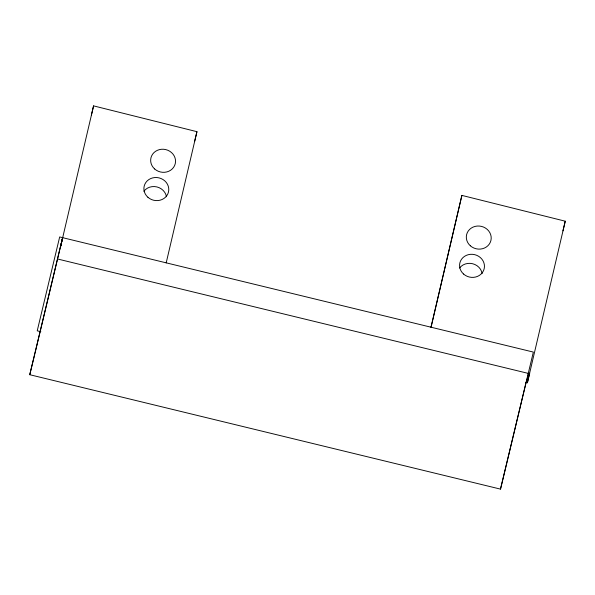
<?xml version="1.0" encoding="UTF-8"?>
<svg xmlns="http://www.w3.org/2000/svg" width="595" height="595" viewBox="0 0 595 595"><rect width="100%" height="100%" fill="white"/><g stroke="black" fill="none" stroke-linecap="round" stroke-linejoin="round"><path stroke-width="0.89" d="M166.184 262.901L196.945 131.681L93.579 105.88L60.556 246.746L62.72 237.695M461.884 195.398L431.025 327.213L461.884 195.398L565.25 221.199L527.386 382.764L526.002 382.421M91.414 114.924L93.579 105.88M526.233 381.871L500.499 489.12L29.75 374.709L62.609 237.673L34.941 353.415M194.632 141.35L196.945 131.681M500.499 489.12L533.358 352.084L59.671 236.951L37.225 330.827L40.839 331.705M526.33 382.496L528.494 373.452L529.55 373.712M562.944 230.867L565.25 221.199M527.386 382.764L529.691 373.095M29.75 374.709L34.726 354.3M528.494 373.452L57.418 258.959M143.886 191.248A12.502 11.506 13.4 0 1 156.901 186.927A12.502 11.506 13.4 0 1 166.466 196.737M459.556 268.033A12.502 11.506 13.4 0 1 472.571 263.719A12.502 11.506 13.4 0 1 482.143 273.522M470.333 245.78A12.502 11.506 13.4 0 0 490.912 240.521A12.502 11.506 13.4 0 0 475.055 226.412A12.502 11.506 13.4 0 0 470.333 245.78M154.663 168.987A12.502 11.506 13.4 0 0 175.242 163.737A12.502 11.506 13.4 0 0 159.378 149.628A12.502 11.506 13.4 0 0 154.663 168.987M147.902 197.265A12.502 11.506 13.4 0 0 168.482 192.014A12.502 11.506 13.4 0 0 152.625 177.905A12.502 11.506 13.4 0 0 147.902 197.265M463.579 274.05A12.502 11.506 13.4 0 0 484.159 268.799A12.502 11.506 13.4 0 0 468.295 254.69A12.502 11.506 13.4 0 0 463.579 274.05"/></g></svg>
